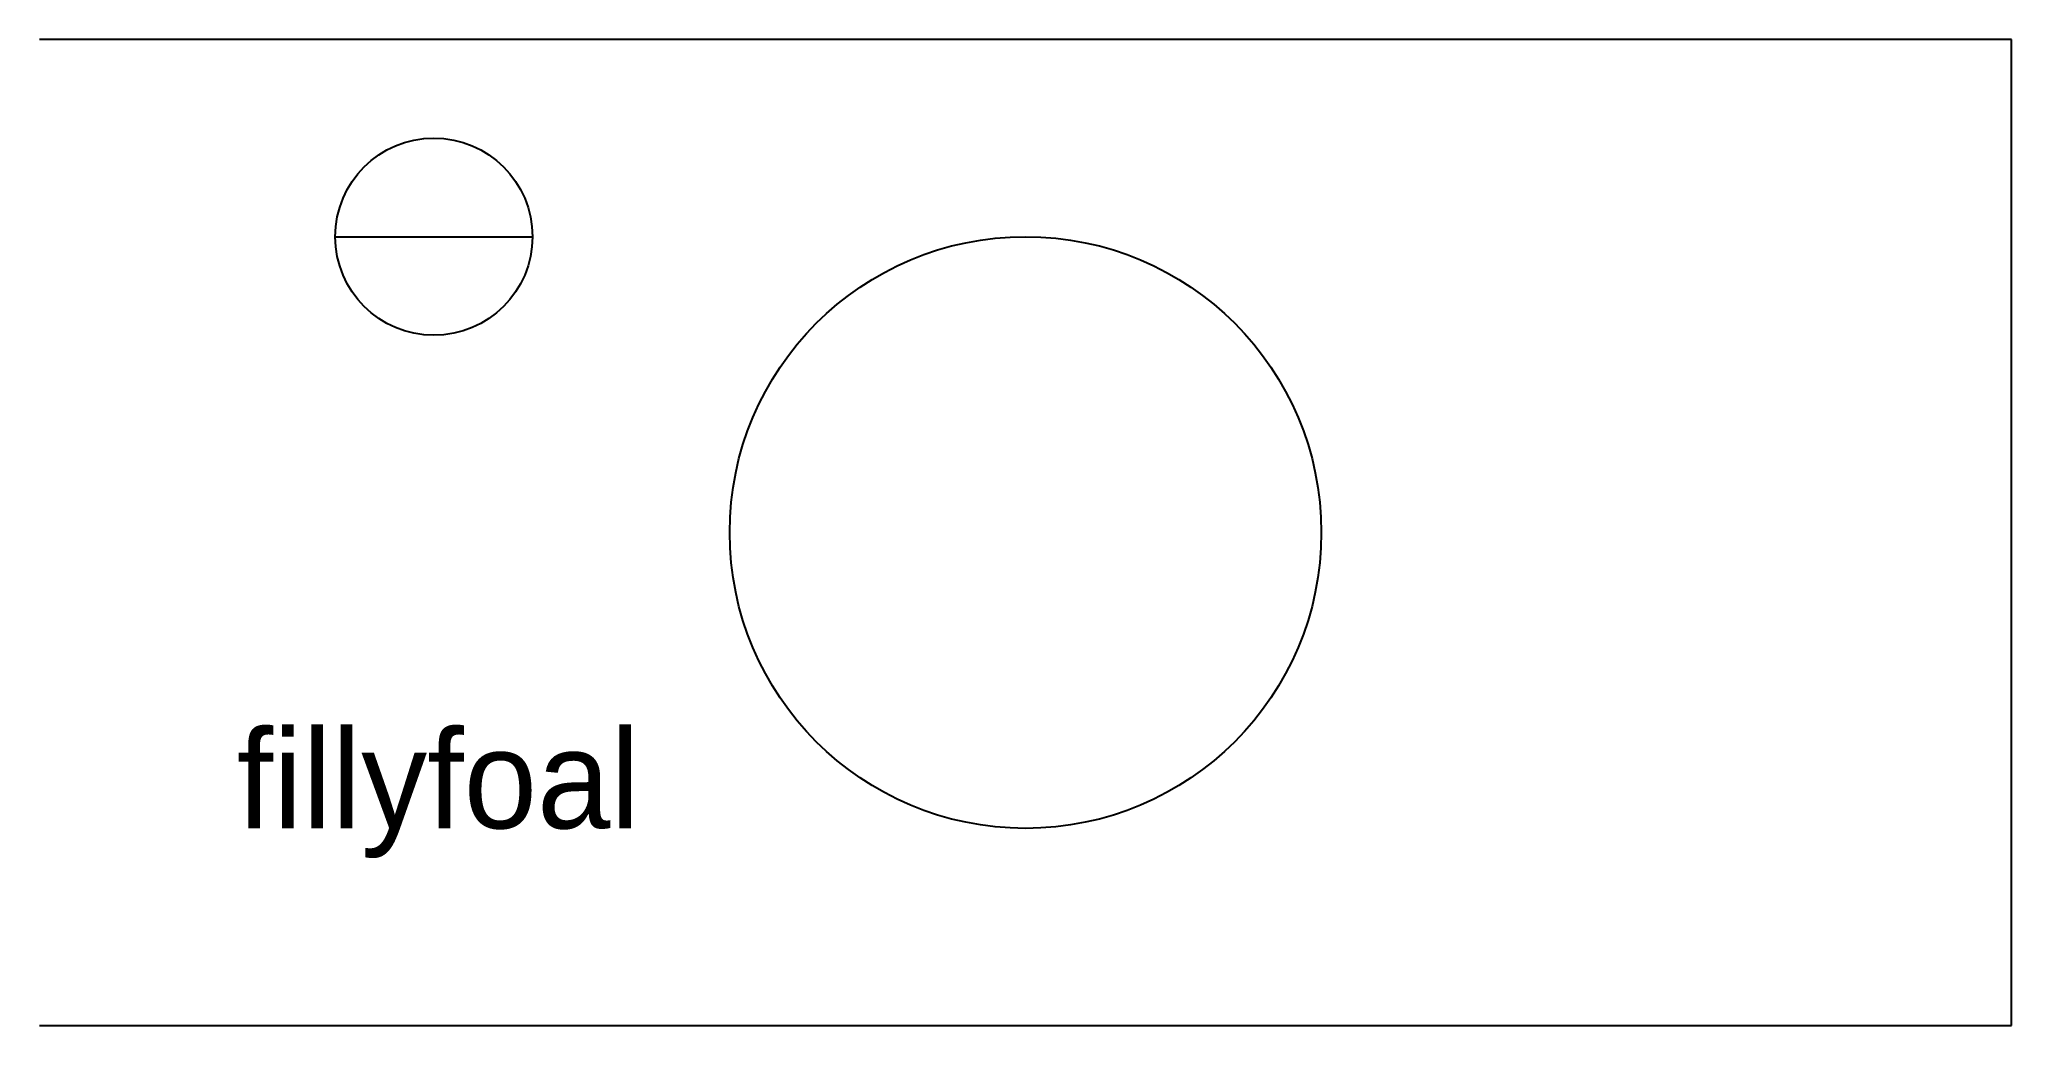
# Model space of a CAD drawing. Header units: metres. Extents: x 0 to 10, y 0 to 5.
import ezdxf

# ---------------------------------------------------------------- set-up
doc = ezdxf.new("R2010")
doc.units = ezdxf.units.M
doc.layers.add('Walls', color=1, linetype='Continuous')

# ---------------------------------------------------------------- blocks, each defined once
blk = doc.blocks.new('Marker')
blk.add_line((-0.5, 0), (0.5, 0))
blk.add_circle((0, 0), 0.5)

msp = doc.modelspace()

# ---------------------------------------------------------------- linework, layer by layer
msp.add_circle((5, 2.5), 1.5)
at = {"layer": 'Walls'}
for p, q in [((10, 5), (0, 5)), ((10, 0), (10, 5)), ((0, 0), (10, 0))]:
    msp.add_line(p, q, dxfattribs=at)

# ---------------------------------------------------------------- block references
msp.add_blockref('Marker', (2, 4))

# ---------------------------------------------------------------- texts
msp.add_text('fillyfoal', height=0.5).set_placement((1, 1))

doc.saveas('drawing.dxf')
